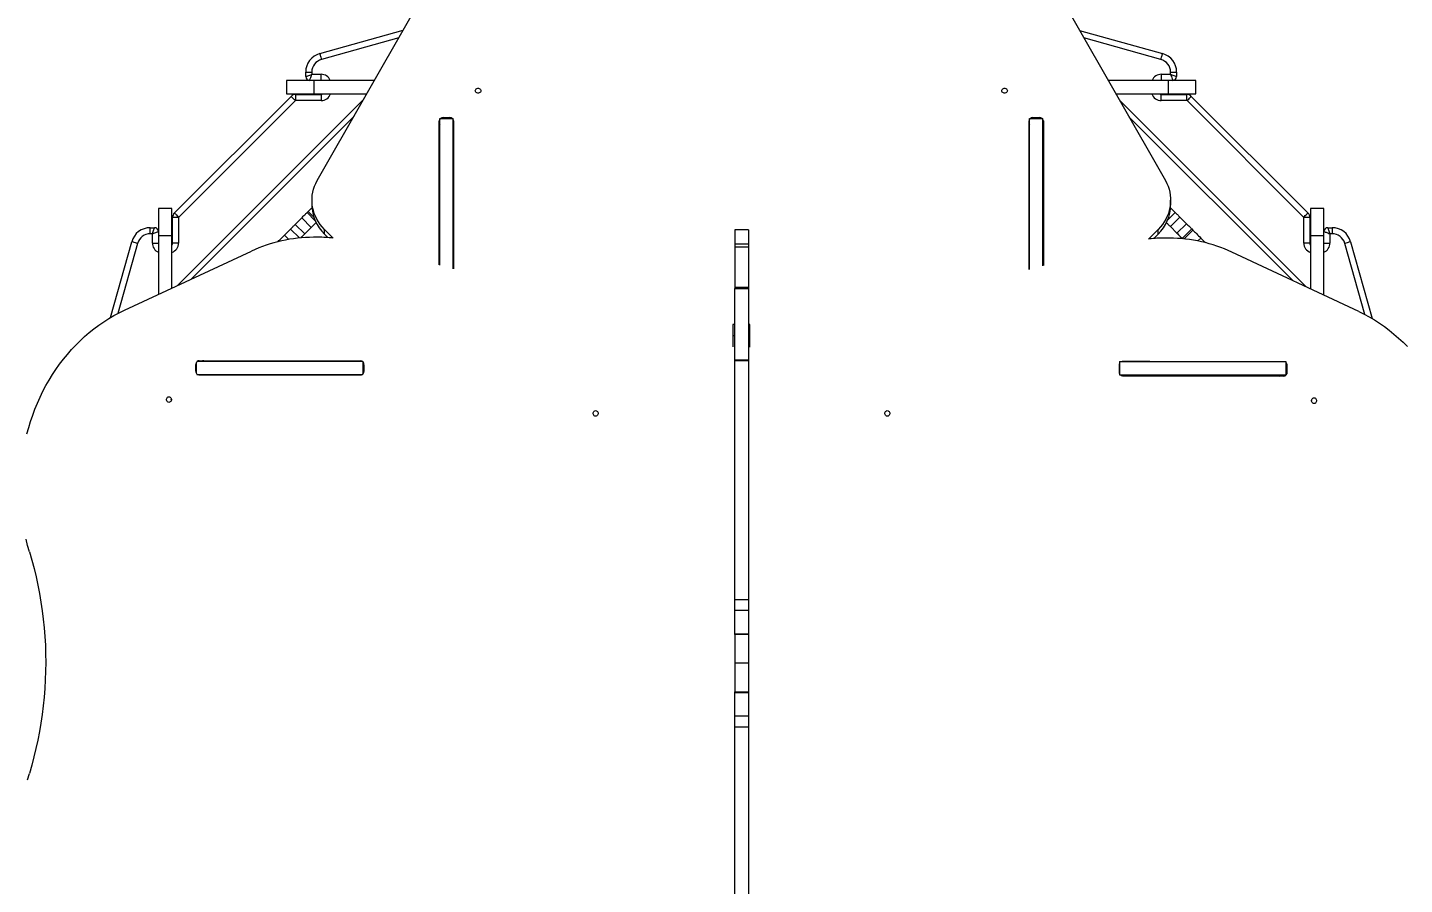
# Model space of a CAD drawing. Header units: millimetres. Extents: x -4205 to 5426, y -5663 to 3364.
# Drawn here: x -1367 to 783, y 18 to 1357 of the extents above; entities that cross this region are included whole.
import ezdxf

# ---------------------------------------------------------------- set-up
doc = ezdxf.new("R2010")
doc.units = ezdxf.units.MM
for name, color, linetype in [('DIKOM_ОБЪЕКТ', 7, 'Continuous'), ('DIKOM_РАЗМЕР_ЗОНА', 7, 'Continuous'), ('DIKOM_РАЗМЕР_ОБЪЕКТА', 7, 'Continuous')]:
    doc.layers.add(name, color=color, linetype=linetype)
doc.styles.add('style1', font='arial.ttf', dxfattribs={"width": 0.8})
doc.dimstyles.new('1-50', dxfattribs={"dimtxt": 300, "dimasz": 200, "dimexe": 100, "dimexo": 0, "dimgap": 100, "dimtad": 1, "dimtxsty": 'style1', "dimcen": 200, "dimclrd": 7, "dimclre": 7, "dimclrt": 7, "dimadec": 1, "dimazin": 2, "dimtfac": 1, "dimtmove": 0, "dimatfit": 2, "dimfxl": 0, "dimlwd": 25, "dimlwe": 18, "dimarcsym": 0})

# ---------------------------------------------------------------- blocks, each defined once
blk = doc.blocks.new('*D9')
at = {"layer": 'Defpoints', "color": 0, "transparency": 16777216}
for p in [(2057.1, 1864), (4819.2, 1864), (-601.5, -2655.5)]:
    blk.add_point(p, dxfattribs=at)
at = {"layer": 'DIKOM_РАЗМЕР_ОБЪЕКТА', "color": 7, "lineweight": 18, "transparency": 16777216}
for p, q in [((2057.1, 1864), (4919.2, 1864)), ((-601.5, -2655.5), (4919.2, -2655.5))]:
    blk.add_line(p, q, dxfattribs=at)
at = {"layer": 'DIKOM_РАЗМЕР_ОБЪЕКТА', "color": 7, "lineweight": 25, "transparency": 16777216}
blk.add_line((4819.2, -2455.5), (4819.2, 1664), dxfattribs=at)
at = {"layer": 'DIKOM_РАЗМЕР_ОБЪЕКТА', "color": 7, "transparency": 16777216}
for points in [[(4785.9, 1664), (4852.6, 1664), (4819.2, 1864)], [(4785.9, -2455.5), (4852.6, -2455.5), (4819.2, -2655.5)]]:
    blk.add_solid(points, dxfattribs=at)
at = {"layer": 'DIKOM_РАЗМЕР_ОБЪЕКТА', "color": 7, "transparency": 16777216, "insert": (4566.1, -395.8), "char_height": 300, "attachment_point": 5, "rotation": 90, "style": 'style1'}
blk.add_mtext('4500', dxfattribs=at)
blk = doc.blocks.new('*D11')
at = {"layer": 'Defpoints', "color": 0, "transparency": 16777216}
for p in [(2415.1, 3364), (-889.6, -4155.5), (5326.1, -4155.5)]:
    blk.add_point(p, dxfattribs=at)
at = {"layer": 'DIKOM_РАЗМЕР_ЗОНА', "color": 7, "lineweight": 18, "transparency": 16777216}
for p, q in [((2415.1, 3364), (5426.1, 3364)), ((-889.6, -4155.5), (5426.1, -4155.5))]:
    blk.add_line(p, q, dxfattribs=at)
at = {"layer": 'DIKOM_РАЗМЕР_ЗОНА', "color": 7, "lineweight": 25, "transparency": 16777216}
blk.add_line((5326.1, 3164), (5326.1, -3955.5), dxfattribs=at)
at = {"layer": 'DIKOM_РАЗМЕР_ЗОНА', "color": 7, "transparency": 16777216}
for points in [[(5292.8, 3164), (5359.4, 3164), (5326.1, 3364)], [(5292.8, -3955.5), (5359.4, -3955.5), (5326.1, -4155.5)]]:
    blk.add_solid(points, dxfattribs=at)
at = {"layer": 'DIKOM_РАЗМЕР_ЗОНА', "color": 7, "transparency": 16777216, "insert": (5072.9, -395.8), "char_height": 300, "attachment_point": 5, "rotation": 90, "style": 'style1'}
blk.add_mtext('7500', dxfattribs=at)
blk = doc.blocks.new('*D12')
at = {"layer": 'Defpoints', "color": 0, "transparency": 16777216}
for p in [(-4204.9, 38.2), (3915.1, 38.2), (3915.1, -5562.7)]:
    blk.add_point(p, dxfattribs=at)
at = {"layer": 'DIKOM_РАЗМЕР_ЗОНА', "color": 7, "lineweight": 18, "transparency": 16777216}
for p, q in [((-4204.9, 38.2), (-4204.9, -5662.7)), ((3915.1, 38.2), (3915.1, -5662.7))]:
    blk.add_line(p, q, dxfattribs=at)
at = {"layer": 'DIKOM_РАЗМЕР_ЗОНА', "color": 7, "lineweight": 25, "transparency": 16777216}
blk.add_line((-4004.9, -5562.7), (3715.1, -5562.7), dxfattribs=at)
at = {"layer": 'DIKOM_РАЗМЕР_ЗОНА', "color": 7, "transparency": 16777216}
for points in [[(-4004.9, -5529.4), (-4004.9, -5596), (-4204.9, -5562.7)], [(3715.1, -5529.4), (3715.1, -5596), (3915.1, -5562.7)]]:
    blk.add_solid(points, dxfattribs=at)
at = {"layer": 'DIKOM_РАЗМЕР_ЗОНА', "color": 7, "transparency": 16777216, "insert": (-144.9, -5309.5), "char_height": 300, "attachment_point": 5, "style": 'style1'}
blk.add_mtext('8100', dxfattribs=at)

msp = doc.modelspace()

# ---------------------------------------------------------------- linework, layer by layer
at = {"layer": 'DIKOM_ОБЪЕКТ', "color": 7, "linetype": 'Continuous', "lineweight": 15}
for p, q in [((-914.801, 1117.597), (-768.245, 1374.344)), ((262.993, 1374.344), (409.549, 1117.597)), ((-910.945, 1315.883), (-780.818, 1352.318)), ((-787.521, 1340.576), (-908.383, 1306.735)), ((275.654, 1352.164), (405.23, 1315.883)), ((402.669, 1306.735), (282.357, 1340.422)), ((-962.856, 1274.148), (-962.856, 1253.148)), ((-920.172, 1274.148), (-962.856, 1274.148)), ((-932.856, 1280.148), (-932.856, 1286.994)), ((-932.856, 1286.994), (-923.356, 1286.994)), ((-923.356, 1286.994), (-923.356, 1283.648)), ((-923.356, 1283.648), (-908.856, 1283.648)), ((-920.172, 1274.148), (-920.172, 1253.148)), ((-825.439, 1274.148), (-920.172, 1274.148)), ((-908.856, 1274.148), (-908.856, 1283.648)), ((414.457, 1274.148), (320.187, 1274.148)), ((403.141, 1283.648), (417.641, 1283.648)), ((403.141, 1283.648), (403.141, 1274.148)), ((414.457, 1253.148), (414.457, 1274.148)), ((457.141, 1274.148), (414.457, 1274.148)), ((417.641, 1283.648), (417.641, 1286.994)), ((417.641, 1286.994), (427.141, 1286.994)), ((427.141, 1286.994), (427.141, 1280.148)), ((457.141, 1253.148), (457.141, 1274.148)), ((-1137.93, 1067.104), (-955.785, 1249.219)), ((-962.856, 1253.148), (-920.172, 1253.148)), ((-948.714, 1252.148), (-948.714, 1242.648)), ((-948.714, 1252.148), (-908.856, 1252.148)), ((-920.172, 1253.148), (-837.426, 1253.148)), ((-908.856, 1252.148), (-908.856, 1242.648)), ((332.174, 1253.148), (414.457, 1253.148)), ((403.141, 1242.648), (403.141, 1252.148)), ((403.141, 1252.148), (443.025, 1252.148)), ((414.457, 1253.148), (457.141, 1253.148)), ((443.025, 1242.648), (443.025, 1252.148)), ((450.097, 1249.218), (632.212, 1067.073)), ((-842.314, 1244.584), (-1133.035, 953.864)), ((-949.068, 1242.501), (-1131.213, 1060.386)), ((-908.856, 1242.648), (-948.714, 1242.648)), ((629.605, 951.574), (337.683, 1243.497)), ((443.025, 1242.648), (403.141, 1242.648)), ((625.494, 1060.356), (443.378, 1242.501)), ((-857.361, 1218.224), (-1111.902, 963.682)), ((-724.325, 985.91), (-724.325, 1210.805)), ((-723.625, 1214.702), (-702.625, 1214.702)), ((-723.625, 985.719), (-723.625, 1214.702)), ((-718.325, 1216.001), (-707.925, 1216.001)), ((-718.325, 1214.702), (-718.325, 1216.001)), ((-707.925, 1214.702), (-707.925, 1216.001)), ((-702.625, 979.998), (-702.625, 1214.702)), ((-701.925, 1210.805), (-701.925, 979.807)), ((196.675, 978.791), (196.675, 1210.805)), ((197.375, 1214.702), (218.375, 1214.702)), ((197.375, 978.98), (197.375, 1214.702)), ((202.675, 1216.001), (213.075, 1216.001)), ((202.675, 1214.702), (202.675, 1216.001)), ((213.075, 1214.702), (213.075, 1216.001)), ((218.375, 984.645), (218.375, 1214.702)), ((219.075, 1210.805), (219.075, 984.833)), ((608.354, 961.512), (352.73, 1217.136)), ((-923.085, 1086.894), (-923.085, 1079.394)), ((417.685, 1075.186), (425.061, 1067.81)), ((417.833, 1079.394), (417.833, 1086.894)), ((-1141.859, 1074.148), (-1162.859, 1074.148)), ((-1162.859, 1074.148), (-1162.859, 1031.464)), ((-1141.859, 1031.464), (-1141.859, 1074.148)), ((-1140.859, 1020.148), (-1140.859, 1060.032)), ((-1131.359, 1060.032), (-1140.859, 1060.032)), ((-1131.359, 1060.032), (-1131.359, 1020.148)), ((-949.368, 1049.222), (-939.086, 1059.504)), ((-939.086, 1059.504), (-924.237, 1044.655)), ((-930.8, 1067.79), (-929.135, 1069.455)), ((-930.8, 1067.79), (-917.924, 1054.914)), ((-929.135, 1069.455), (-919.99, 1060.311)), ((425.061, 1067.81), (413.051, 1055.8)), ((432.215, 1060.656), (417.366, 1045.807)), ((432.215, 1060.656), (442.497, 1050.375)), ((625.641, 1020.144), (625.641, 1060.003)), ((635.141, 1060.003), (625.641, 1060.003)), ((635.141, 1060.003), (635.141, 1020.144)), ((657.141, 1074.144), (636.141, 1074.144)), ((636.141, 1074.144), (636.141, 1031.46)), ((657.141, 1031.46), (657.141, 1074.144)), ((-1175.706, 1034.648), (-1175.706, 1044.148)), ((-1175.706, 1044.148), (-1168.859, 1044.148)), ((-1172.359, 1034.648), (-1175.706, 1034.648)), ((-1172.359, 1020.148), (-1172.359, 1034.648)), ((-965.913, 1032.677), (-956.522, 1042.068)), ((-965.913, 1032.677), (-959.083, 1025.847)), ((-956.522, 1042.068), (-942.53, 1028.076)), ((-949.368, 1049.222), (-934.518, 1034.373)), ((-934.518, 1034.373), (-924.237, 1044.655)), ((-889.875, 1027.854), (-903.559, 1041.539)), ((-903.559, 1034.039), (-903.559, 1041.539)), ((-898.151, 1028.63), (-903.559, 1034.039)), ((-241.625, 1040.621), (-262.625, 1040.621)), ((-262.625, 1040.621), (-262.625, 1018.39)), ((-241.625, 1040.621), (-241.625, 1018.39)), ((398.307, 1041.539), (383.065, 1026.296)), ((398.307, 1034.039), (391.459, 1027.19)), ((398.307, 1034.039), (398.307, 1041.539)), ((417.366, 1045.807), (427.647, 1035.525)), ((442.497, 1050.375), (427.647, 1035.525)), ((450.783, 1042.089), (435.933, 1027.239)), ((452.448, 1040.423), (438.7, 1026.675)), ((450.783, 1042.089), (452.448, 1040.423)), ((663.141, 1044.144), (669.987, 1044.144)), ((666.641, 1034.644), (666.641, 1020.144)), ((669.987, 1034.644), (666.641, 1034.644)), ((669.987, 1044.144), (669.987, 1034.644)), ((-1237.744, 903.846), (-1204.594, 1022.237)), ((-1195.446, 1019.676), (-1226.055, 910.358)), ((-1172.359, 1020.148), (-1162.859, 1020.148)), ((-1141.859, 1031.464), (-1162.859, 1031.464)), ((-1162.859, 1031.464), (-1162.859, 940.006)), ((-1141.859, 949.763), (-1141.859, 1031.464)), ((-1131.359, 1020.148), (-1140.859, 1020.148)), ((-976.433, 1022.157), (-976.042, 1022.548)), ((-976.042, 1022.548), (-975.808, 1022.314)), ((-913.222, 1029.135), (-920.722, 1029.135)), ((-241.625, 1018.39), (-262.625, 1018.39)), ((-262.625, 1018.39), (-262.625, 1013.731)), ((-241.625, 1013.731), (-262.625, 1013.731)), ((-262.625, 1013.731), (-262.625, 950.57)), ((-241.625, 1018.39), (-241.625, 1013.731)), ((-241.625, 1013.731), (-241.625, 950.57)), ((415.922, 1027.83), (408.422, 1027.83)), ((435.933, 1027.239), (436.264, 1026.909)), ((464.945, 1027.927), (460.416, 1023.398)), ((464.945, 1027.927), (472.152, 1020.72)), ((635.141, 1020.144), (625.641, 1020.144)), ((657.141, 1031.46), (636.141, 1031.46)), ((636.141, 1031.46), (636.141, 948.518)), ((657.141, 938.699), (657.141, 1031.46)), ((657.141, 1020.144), (666.641, 1020.144)), ((720.804, 908.685), (689.728, 1019.672)), ((698.876, 1022.233), (732.487, 902.192)), ((-1216.021, 915.305), (-1017.707, 1007.449)), ((711.532, 913.264), (513.442, 1005.894)), ((-241.625, 950.57), (-262.625, 950.57)), ((-262.625, 950.57), (-262.625, 949.1)), ((-262.625, 949.1), (-241.625, 949.1)), ((-262.625, 836.992), (-262.625, 949.1)), ((-241.625, 950.57), (-241.625, 949.1)), ((-241.625, 949.1), (-241.625, 836.992)), ((-263.125, 893.149), (-266.125, 893.149)), ((-266.125, 893.149), (-266.125, 875.149)), ((-263.125, 893.149), (-263.125, 875.149)), ((-239.125, 893.149), (-241.625, 893.149)), ((-239.125, 875.149), (-239.125, 893.149)), ((-263.125, 875.149), (-266.125, 875.149)), ((-266.125, 875.149), (-266.125, 858.165)), ((-263.125, 875.149), (-263.125, 853.682)), ((-239.125, 875.149), (-241.625, 875.149)), ((-239.125, 857.69), (-239.125, 875.149)), ((-1104.436, 819.983), (-1104.43, 830.383)), ((-1103.179, 819.983), (-1104.436, 819.983)), ((-1103.179, 830.383), (-1104.43, 830.383)), ((-1103.179, 816.86), (-1103.179, 833.484)), ((-844.33, 835.149), (-1102.744, 835.149)), ((-1099.23, 836.378), (-847.216, 836.163)), ((-843.372, 815.739), (-843.372, 834.194)), ((-842.024, 830.158), (-842.031, 819.758)), ((-241.625, 836.992), (-262.625, 836.992)), ((-262.625, 836.992), (-262.625, 836.548)), ((-262.625, 836.548), (-241.625, 836.548)), ((-262.625, 463.679), (-262.625, 836.548)), ((-241.625, 836.548), (-241.625, 836.992)), ((-241.625, 836.548), (-241.625, 463.679)), ((337.419, 829.23), (337.405, 818.83)), ((338.121, 835.149), (338.121, 814.149)), ((338.121, 835.149), (597.929, 835.149)), ((341.808, 835.149), (342.622, 835.221)), ((377.68, 835.149), (342.283, 835.209)), ((385.18, 835.149), (342.622, 835.221)), ((597.929, 835.149), (597.929, 814.149)), ((597.929, 828.782), (599.824, 828.782)), ((597.929, 818.382), (599.811, 818.382)), ((599.811, 818.382), (599.824, 828.782)), ((-844.807, 814.149), (-1102.744, 814.149)), ((-847.161, 813.763), (-1099.244, 813.978)), ((-1091.744, 813.978), (-1099.244, 813.978)), ((-846.981, 813.769), (-1091.744, 813.978)), ((338.121, 814.149), (597.929, 814.149)), ((342.524, 812.822), (594.607, 812.391)), ((-262.625, 463.679), (-241.625, 463.679)), ((-262.625, 446.589), (-262.625, 463.679)), ((-241.625, 463.679), (-241.625, 446.589)), ((-262.625, 446.589), (-241.625, 446.589)), ((-262.625, 410.105), (-262.625, 446.589)), ((-241.625, 446.589), (-241.625, 410.105)), ((-262.625, 410.105), (-241.625, 410.105)), ((-262.625, 408.944), (-262.625, 410.105)), ((-241.625, 408.944), (-262.625, 408.944)), ((-262.625, 408.944), (-262.625, 364.149)), ((-241.625, 410.105), (-241.625, 408.944)), ((-241.625, 408.944), (-241.625, 364.149)), ((-241.625, 364.149), (-262.625, 364.149)), ((-262.625, 364.149), (-262.625, 319.354)), ((-241.625, 364.149), (-241.625, 319.354)), ((-262.625, 319.354), (-241.625, 319.354)), ((-262.625, 318.193), (-262.625, 319.354)), ((-262.625, 318.193), (-241.625, 318.193)), ((-262.625, 281.709), (-262.625, 318.193)), ((-241.625, 319.354), (-241.625, 318.193)), ((-241.625, 318.193), (-241.625, 281.709)), ((-262.625, 281.709), (-241.625, 281.709)), ((-262.625, 264.619), (-262.625, 281.709)), ((-241.625, 281.709), (-241.625, 264.619)), ((-262.625, 264.619), (-241.625, 264.619)), ((-262.625, -108.251), (-262.625, 264.619)), ((-241.625, 264.619), (-241.625, -108.251))]:
    msp.add_line(p, q, dxfattribs=at)
at = {"layer": 'DIKOM_ОБЪЕКТ', "color": 7, "linetype": 'Continuous', "lineweight": 15, "flags": 128}
for points in [[(-910.945, 1315.883), (-910.895, 1315.707), (-910.75, 1315.187), (-910.513, 1314.341), (-910.194, 1313.203), (-909.806, 1311.817), (-909.363, 1310.236), (-908.883, 1308.519), (-908.383, 1306.735)], [(402.669, 1306.735), (403.168, 1308.519), (403.649, 1310.236), (404.092, 1311.817), (404.48, 1313.203), (404.799, 1314.341), (405.035, 1315.187), (405.181, 1315.707), (405.23, 1315.883)], [(-932.856, 1280.148), (-932.711, 1280.201), (-932.283, 1280.359), (-931.583, 1280.617), (-930.633, 1280.967), (-929.462, 1281.398), (-928.106, 1281.898), (-926.605, 1282.451), (-925.005, 1283.04), (-923.356, 1283.648)], [(-926.856, 1274.148), (-926.803, 1274.292), (-926.645, 1274.721), (-926.387, 1275.421), (-926.037, 1276.37), (-925.606, 1277.541), (-925.106, 1278.898), (-924.553, 1280.399), (-923.964, 1281.998), (-923.356, 1283.648)], [(417.641, 1283.648), (419.495, 1282.965), (421.277, 1282.308), (422.919, 1281.703), (424.359, 1281.173), (425.54, 1280.738), (426.418, 1280.414), (426.959, 1280.215), (427.141, 1280.148)], [(417.641, 1283.648), (418.324, 1281.794), (418.981, 1280.012), (419.586, 1278.37), (420.116, 1276.93), (420.552, 1275.749), (420.875, 1274.871), (421.074, 1274.33), (421.141, 1274.148)], [(-949.068, 1242.501), (-950.378, 1243.812), (-951.638, 1245.072), (-952.799, 1246.234), (-953.817, 1247.252), (-954.653, 1248.087), (-955.273, 1248.708), (-955.655, 1249.09), (-955.785, 1249.219)], [(-659.225, 1258.003), (-659.404, 1256.93), (-659.924, 1255.943), (-660.744, 1255.123), (-661.798, 1254.537), (-662.999, 1254.231), (-664.252, 1254.231), (-665.453, 1254.537), (-666.507, 1255.123), (-667.327, 1255.943), (-667.847, 1256.93), (-668.025, 1258.003), (-667.847, 1259.077), (-667.327, 1260.063), (-666.507, 1260.883), (-665.453, 1261.469), (-664.252, 1261.775), (-662.999, 1261.775), (-661.798, 1261.469), (-660.744, 1260.883), (-659.924, 1260.063), (-659.404, 1259.077), (-659.225, 1258.003)], [(162.775, 1258.003), (162.596, 1256.93), (162.076, 1255.943), (161.256, 1255.123), (160.202, 1254.537), (159.001, 1254.231), (157.748, 1254.231), (156.547, 1254.537), (155.493, 1255.123), (154.673, 1255.943), (154.153, 1256.93), (153.975, 1258.003), (154.153, 1259.077), (154.673, 1260.063), (155.493, 1260.883), (156.547, 1261.469), (157.748, 1261.775), (159.001, 1261.775), (160.202, 1261.469), (161.256, 1260.883), (162.076, 1260.063), (162.596, 1259.077), (162.775, 1258.003)], [(443.378, 1242.501), (444.689, 1243.812), (445.949, 1245.072), (447.111, 1246.233), (448.129, 1247.251), (448.964, 1248.086), (449.585, 1248.707), (449.967, 1249.089), (450.097, 1249.218)], [(-903.559, 1041.539), (-907.026, 1045.257), (-910.188, 1049.173), (-913.031, 1053.269), (-915.541, 1057.525), (-917.706, 1061.92), (-919.517, 1066.434), (-920.964, 1071.046), (-922.04, 1075.733), (-922.741, 1080.473), (-923.062, 1085.244), (-923.003, 1090.023), (-922.564, 1094.786), (-921.747, 1099.512), (-920.555, 1104.178), (-918.995, 1108.762), (-917.074, 1113.242), (-914.801, 1117.597)], [(409.549, 1117.597), (411.822, 1113.242), (413.743, 1108.762), (415.303, 1104.178), (416.495, 1099.512), (417.312, 1094.786), (417.751, 1090.023), (417.81, 1085.244), (417.489, 1080.473), (416.788, 1075.733), (415.712, 1071.046), (414.265, 1066.434), (412.455, 1061.92), (410.289, 1057.525), (407.779, 1053.269), (404.936, 1049.173), (401.774, 1045.257), (398.307, 1041.539)], [(-929.135, 1069.455), (-927.949, 1070.641), (-926.609, 1071.981), (-925.137, 1073.453), (-923.555, 1075.035), (-922.966, 1075.624)], [(-1131.213, 1060.386), (-1132.523, 1061.696), (-1133.783, 1062.956), (-1134.945, 1064.118), (-1135.962, 1065.136), (-1136.798, 1065.971), (-1137.419, 1066.592), (-1137.801, 1066.975), (-1137.93, 1067.104)], [(-939.086, 1059.504), (-937.9, 1060.69), (-936.729, 1061.861), (-935.587, 1063.003), (-934.489, 1064.101), (-933.449, 1065.141), (-932.479, 1066.111), (-931.593, 1066.997), (-930.8, 1067.79)], [(425.061, 1067.81), (425.815, 1067.056), (426.624, 1066.247), (427.481, 1065.39), (428.378, 1064.493), (429.308, 1063.563), (430.263, 1062.608), (431.235, 1061.636), (432.215, 1060.656)], [(625.494, 1060.356), (626.805, 1061.666), (628.065, 1062.927), (629.227, 1064.088), (630.245, 1065.106), (631.08, 1065.941), (631.701, 1066.562), (632.083, 1066.944), (632.212, 1067.073)], [(-1172.359, 1034.648), (-1171.676, 1036.502), (-1171.02, 1038.284), (-1170.415, 1039.926), (-1169.884, 1041.366), (-1169.449, 1042.547), (-1169.126, 1043.425), (-1168.927, 1043.966), (-1168.859, 1044.148)], [(-1172.359, 1034.648), (-1170.506, 1035.331), (-1168.724, 1035.988), (-1167.081, 1036.593), (-1165.642, 1037.123), (-1164.46, 1037.559), (-1163.582, 1037.882), (-1163.042, 1038.081), (-1162.859, 1038.148)], [(-976.042, 1022.548), (-974.66, 1023.93), (-973.286, 1025.304), (-971.932, 1026.658), (-970.612, 1027.978), (-969.338, 1029.252), (-968.123, 1030.467), (-966.977, 1031.612), (-965.913, 1032.677)], [(-956.522, 1042.068), (-955.768, 1042.822), (-954.959, 1043.631), (-954.102, 1044.488), (-953.205, 1045.385), (-952.274, 1046.316), (-951.319, 1047.271), (-950.348, 1048.242), (-949.368, 1049.222)], [(-940.639, 1028.252), (-940.109, 1028.782), (-939.253, 1029.639), (-938.355, 1030.536), (-937.425, 1031.466), (-936.47, 1032.421), (-935.498, 1033.393), (-934.518, 1034.373)], [(-924.237, 1044.655), (-923.051, 1045.841), (-921.879, 1047.012), (-920.738, 1048.154), (-919.64, 1049.252), (-918.6, 1050.292), (-917.63, 1051.261), (-916.743, 1052.148), (-916.673, 1052.218)], [(411.267, 1051.906), (411.775, 1051.398), (412.632, 1050.541), (413.529, 1049.644), (414.459, 1048.714), (415.414, 1047.759), (416.386, 1046.787), (417.366, 1045.807)], [(427.647, 1035.525), (428.834, 1034.339), (430.005, 1033.168), (431.147, 1032.026), (432.245, 1030.928), (433.285, 1029.888), (434.254, 1028.919), (435.141, 1028.032), (435.933, 1027.239)], [(442.497, 1050.375), (443.683, 1049.188), (444.854, 1048.017), (445.996, 1046.875), (447.094, 1045.777), (448.134, 1044.737), (449.104, 1043.768), (449.99, 1042.881), (450.783, 1042.089)], [(452.448, 1040.423), (453.634, 1039.237), (454.974, 1037.898), (456.446, 1036.425), (458.028, 1034.843), (459.695, 1033.176), (461.422, 1031.449), (463.181, 1029.691), (464.945, 1027.927)], [(657.141, 1038.144), (657.285, 1038.091), (657.714, 1037.933), (658.413, 1037.675), (659.363, 1037.325), (660.534, 1036.894), (661.891, 1036.394), (663.391, 1035.841), (664.991, 1035.252), (666.641, 1034.644)], [(663.141, 1044.144), (663.194, 1044), (663.352, 1043.571), (663.61, 1042.871), (663.96, 1041.922), (664.391, 1040.751), (664.891, 1039.394), (665.444, 1037.893), (666.033, 1036.294), (666.641, 1034.644)], [(-1195.446, 1019.676), (-1197.231, 1020.176), (-1198.947, 1020.656), (-1200.529, 1021.099), (-1201.915, 1021.487), (-1203.053, 1021.806), (-1203.898, 1022.042), (-1204.419, 1022.188), (-1204.594, 1022.237)], [(698.876, 1022.233), (698.7, 1022.184), (698.179, 1022.038), (697.334, 1021.801), (696.196, 1021.483), (694.81, 1021.095), (693.228, 1020.652), (691.512, 1020.171), (689.728, 1019.672)], [(-1368.196, 721.997), (-1365.496, 731.913), (-1362.5, 741.716), (-1359.212, 751.392), (-1355.635, 760.932), (-1351.774, 770.323), (-1347.634, 779.553), (-1343.22, 788.612), (-1338.536, 797.49), (-1333.589, 806.175), (-1328.384, 814.656), (-1322.928, 822.924), (-1317.227, 830.969), (-1311.288, 838.781), (-1305.118, 846.351), (-1298.725, 853.67), (-1292.116, 860.728), (-1285.299, 867.518), (-1278.282, 874.031), (-1271.075, 880.259), (-1263.685, 886.195), (-1256.121, 891.832), (-1248.392, 897.163), (-1240.509, 902.182), (-1232.479, 906.882), (-1224.314, 911.258), (-1216.021, 915.305)], [(711.532, 913.264), (719.815, 909.197), (727.971, 904.8), (735.991, 900.08), (743.864, 895.042), (751.581, 889.692), (759.133, 884.037), (766.511, 878.082), (773.706, 871.837), (780.709, 865.307), (787.512, 858.501)], [(-1099.244, 813.978), (-1100.258, 814.094), (-1100.47, 814.149)], [(-1091.744, 813.978), (-1092.758, 814.094), (-1092.97, 814.149)], [(-845.392, 814.149), (-846.157, 813.891), (-847.161, 813.763)], [(-1146.464, 780.118), (-1145.391, 779.939), (-1144.405, 779.418), (-1143.585, 778.597), (-1143, 777.543), (-1142.695, 776.341), (-1142.696, 775.089), (-1143.002, 773.887), (-1143.589, 772.834), (-1144.409, 772.015), (-1145.396, 771.495), (-1146.47, 771.318), (-1147.543, 771.497), (-1148.53, 772.018), (-1149.349, 772.839), (-1149.934, 773.893), (-1150.239, 775.095), (-1150.238, 776.347), (-1149.932, 777.549), (-1149.345, 778.602), (-1148.525, 779.421), (-1147.538, 779.941), (-1146.464, 780.118)], [(-1142.775, 775.555), (-1142.752, 775.775), (-1142.68, 776.204)], [(641.75, 769.61), (640.677, 769.79), (639.691, 770.312), (638.873, 771.133), (638.288, 772.188), (637.984, 773.39), (637.985, 774.642), (638.292, 775.843), (638.88, 776.896), (639.701, 777.715), (640.688, 778.233), (641.762, 778.41), (642.835, 778.23), (643.821, 777.708), (644.64, 776.886), (645.225, 775.832), (645.529, 774.629), (645.527, 773.377), (645.22, 772.176), (644.632, 771.123), (643.811, 770.305), (642.824, 769.786), (641.75, 769.61)], [(-480.119, 758.549), (-479.046, 758.369), (-478.059, 757.848), (-477.24, 757.027), (-476.654, 755.973), (-476.35, 754.772), (-476.35, 753.519), (-476.657, 752.318), (-477.244, 751.265), (-478.064, 750.445), (-479.051, 749.926), (-480.125, 749.749), (-481.198, 749.928), (-482.184, 750.449), (-483.003, 751.27), (-483.589, 752.324), (-483.894, 753.526), (-483.893, 754.778), (-483.587, 755.979), (-483, 757.032), (-482.18, 757.852), (-481.193, 758.371), (-480.119, 758.549)], [(-24.635, 749.749), (-25.708, 749.929), (-26.694, 750.451), (-27.513, 751.272), (-28.098, 752.327), (-28.402, 753.529), (-28.4, 754.781), (-28.093, 755.982), (-27.505, 757.035), (-26.684, 757.854), (-25.697, 758.372), (-24.623, 758.549), (-23.55, 758.369), (-22.564, 757.847), (-21.746, 757.025), (-21.161, 755.971), (-20.857, 754.768), (-20.858, 753.516), (-21.165, 752.315), (-21.753, 751.262), (-22.574, 750.444), (-23.561, 749.925), (-24.635, 749.749)], [(-1364.277, 537.95), (-1367.101, 547.82), (-1369.628, 557.798)], [(-1364.277, 537.95), (-1360.543, 525.091), (-1357.1, 512.125), (-1353.948, 499.059), (-1351.091, 485.904), (-1348.531, 472.668), (-1346.269, 459.359), (-1344.306, 445.988), (-1342.644, 432.562), (-1341.284, 419.09), (-1340.227, 405.583), (-1339.473, 392.048), (-1339.024, 378.496), (-1338.879, 364.934), (-1339.039, 351.373), (-1339.503, 337.821), (-1340.272, 324.288), (-1341.344, 310.782), (-1342.719, 297.312), (-1344.396, 283.889), (-1346.373, 270.52), (-1348.651, 257.215), (-1351.226, 243.982), (-1354.097, 230.831), (-1357.263, 217.771), (-1360.721, 204.81), (-1364.469, 191.956)], [(-1367.304, 182.091), (-1364.469, 191.956)]]:
    msp.add_lwpolyline(points, dxfattribs=at)
at = {"layer": 'DIKOM_ОБЪЕКТ', "color": 7, "linetype": 'Continuous', "lineweight": 15}
for centre, radius, start, end in [((-902.856, 1286.994), 30, 105.642246, 180), ((397.141, 1286.994), 30, 0, 74.357754), ((-902.856, 1286.994), 20.5, 105.642246, 180), ((397.141, 1286.994), 20.5, 0, 74.357754), ((-926.856, 1280.148), 6, 180, 270), ((-908.856, 1268.148), 15.5, 22.773996, 90), ((403.141, 1268.148), 15.5, 90, 157.226004), ((421.141, 1280.148), 6, 270, 0), ((-948.714, 1242.148), 10, 90, 134.995367), ((-908.856, 1258.148), 6, 270, 303.55731), ((-908.856, 1258.148), 15.5, 270, 341.180937), ((-663.625, 1249.242), 5.071, 81.140277, 98.859723), ((-663.625, 1249.243), 5.071, 81.13951, 98.86049), ((158.375, 1249.242), 5.071, 81.140277, 98.859723), ((403.141, 1258.148), 15.5, 198.819063, 270), ((403.141, 1258.148), 6, 236.44269, 270), ((443.025, 1242.148), 10, 44.995366, 90), ((-948.714, 1242.148), 0.5, 90, 134.995367), ((443.025, 1242.148), 0.5, 44.995366, 90), ((-719.653, 1210.78), 4.672, 148.229457, 179.702053), ((-719.653, 1203.28), 4.672, 148.229457, 179.702053), ((-718.383, 1209.464), 6.537, 89.498728, 126.750222), ((-707.868, 1209.464), 6.537, 53.249594, 90.501457), ((-706.598, 1210.78), 4.673, 0.299271, 31.769219), ((-706.598, 1203.28), 4.673, 0.299271, 31.769219), ((201.347, 1210.78), 4.672, 148.229457, 179.702053), ((201.347, 1203.28), 4.672, 148.229457, 179.702053), ((202.617, 1209.464), 6.537, 89.498728, 126.750222), ((213.132, 1209.464), 6.537, 53.249594, 90.501457), ((214.402, 1210.78), 4.673, 0.299271, 31.769219), ((214.402, 1203.28), 4.673, 0.299271, 31.769219), ((-859.181, 1080.024), 63.907, 180.564743, 226.019018), ((353.522, 1080.199), 64.316, 314.133309, 359.282803), ((-1130.859, 1060.032), 10, 134.995367, 180), ((-1130.859, 1060.032), 0.5, 134.995367, 180), ((625.141, 1060.003), 0.5, 0, 44.995366), ((625.141, 1060.003), 10, 0, 44.995366), ((-1175.706, 1014.148), 30, 90, 164.357754), ((-1175.706, 1014.148), 20.5, 90, 164.357754), ((-1168.859, 1038.148), 6, 0, 90), ((663.141, 1038.144), 6, 90, 180), ((669.987, 1014.144), 30, 15.642246, 90), ((669.987, 1014.144), 20.5, 15.642246, 90), ((-1156.859, 1020.148), 15.5, 180, 247.226004), ((-1146.859, 1020.148), 6, 326.44269, 0), ((-1146.859, 1020.148), 15.5, 288.819063, 0), ((-920.323, 799.638), 229.497, 90.099697, 115.108873), ((-913.226, 803.913), 225.222, 84.309325, 89.998972), ((408.428, 802.56), 225.27, 90.001529, 96.095829), ((415.402, 797.777), 230.053, 64.775748, 89.870567), ((641.141, 1020.144), 15.5, 180, 251.180937), ((641.141, 1020.144), 6, 180, 213.55731), ((651.141, 1020.144), 15.5, 292.773996, 0), ((-1098.02, 819.89), 6.417, 179.176885, 222.59401), ((-1098.055, 830.482), 6.375, 137.3464, 180.894947), ((-1099.178, 831.58), 4.798, 90.624366, 131.951214), ((-1091.667, 831.565), 4.817, 93.605866, 131.921057), ((-847.655, 830.537), 5.643, 356.154684, 85.547766), ((-848.163, 819.588), 6.135, 303.163595, 1.587398), ((344.114, 818.798), 6.709, 179.724591, 206.709103), ((344.126, 829.246), 6.708, 153.543935, 180.130591), ((594.184, 818.014), 5.639, 274.302023, 3.743114), ((593.445, 828.886), 6.38, 359.064031, 45.351161), ((342.667, 817.645), 4.825, 226.430338, 268.302049), ((587.009, 817.314), 4.931, 275.090734, 320.057894), ((-1137.72, 775.718), 5.058, 171.116669, 188.883331), ((632.997, 774.01), 5.07, 351.138177, 8.861823), ((-471.367, 754.149), 5.065, 171.130021, 188.869979), ((-33.383, 754.149), 5.064, 351.128726, 8.871274), ((-33.382, 754.149), 5.064, 351.127481, 8.872519)]:
    msp.add_arc(centre, radius, start, end, dxfattribs=at)

# ---------------------------------------------------------------- dimensions: what is measured, and where the dimension line sits
at = {"layer": 'DIKOM_РАЗМЕР_ЗОНА'}
dim = msp.add_linear_dim(base=(5326.091, -4155.499), p1=(2415.141, 3363.976), p2=(-889.555, -4155.499), angle=90, text='7500', dimstyle='1-50', dxfattribs=at)
dim.commit()
dim.dimension.update_dxf_attribs({"geometry": '*D11', "text_midpoint": (5326.091, -395.761), "dimtype": 160})
dim = msp.add_linear_dim(base=(3915.141, -5562.697), p1=(-4204.859, 38.225), p2=(3915.141, 38.225), text='8100', dimstyle='1-50', dxfattribs=at)
dim.commit()
dim.dimension.update_dxf_attribs({"geometry": '*D12', "text_midpoint": (-144.859, -5562.697), "dimtype": 160})
at = {"layer": 'DIKOM_РАЗМЕР_ОБЪЕКТА'}
dim = msp.add_linear_dim(base=(4819.238, 1863.976), p1=(-601.522, -2655.499), p2=(2057.141, 1863.976), angle=90, text='4500', dimstyle='1-50', dxfattribs=at)
dim.commit()
dim.dimension.update_dxf_attribs({"geometry": '*D9', "text_midpoint": (4819.238, -395.761), "dimtype": 160})

doc.saveas('drawing.dxf')
